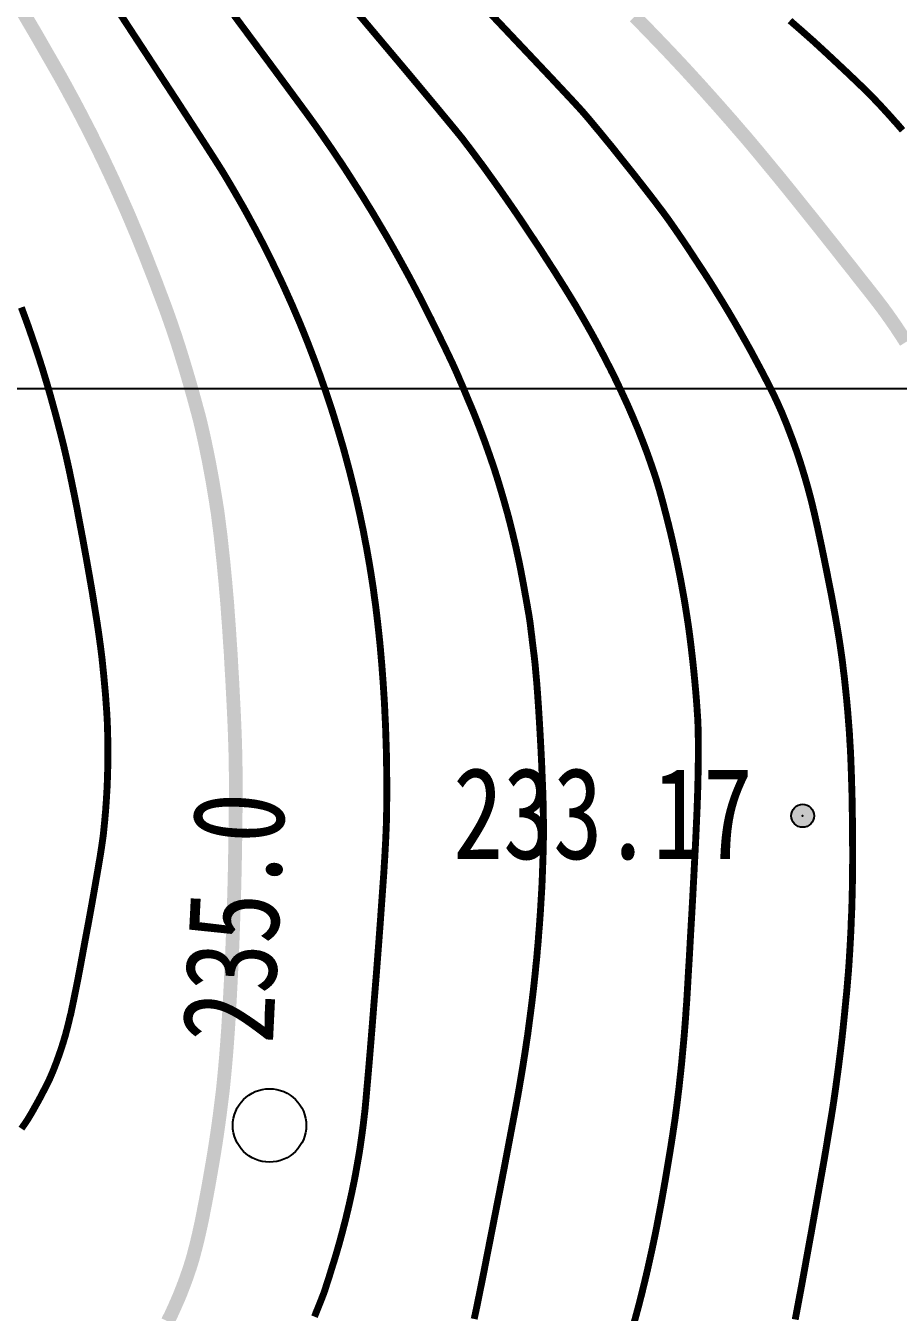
# Model space of a CAD drawing. Extents: x 36524600 to 36525730, y 2746759 to 2747713.
# Drawn here: x 36525111.59 to 36525121.1, y 2747461.41 to 2747475.43 of the extents above; entities that cross this region are included whole.
import ezdxf
from ezdxf.enums import TextEntityAlignment as Align

# ---------------------------------------------------------------- set-up
doc = ezdxf.new("R2010")
doc.units = 0
doc.header["$LTSCALE"] = 1000
doc.header["$MEASUREMENT"] = 0
for name, color, linetype in [('DGX', 251, 'Continuous'), ('GCD', 252, 'Continuous'), ('PP-DX-PT', 251, 'Continuous'), ('ZBTZ', 3, 'Continuous')]:
    doc.layers.add(name, color=color, linetype=linetype)
doc.styles.add('正等线体', font='宋体.shx', dxfattribs={"bigfont": '@@gbcbig.shx'})

# ---------------------------------------------------------------- blocks, each defined once
blk = doc.blocks.new('gc326')
blk.add_circle((0, 0), 0.8)
blk = doc.blocks.new('gc200')
h = blk.add_hatch(color=256)
edge = h.paths.add_edge_path()
edge.add_arc((0, 0), 0.25, 0, 360)
blk.add_circle((0, 0), 0.25)
blk = doc.blocks.new('dxt')
at = {"color": 253, "elevation": 205.975}
blk.add_lwpolyline([(36524871.752, 2747471.477), (36525147.251, 2747471.477), (36525147.251, 2747245.683), (36524871.752, 2747245.683)], close=True, dxfattribs=at)
at = {"layer": 'DGX', "color": 253, "linetype": 'Continuous', "flags": 128}
for points, const_width in [([(36525121.149, 2747474.289), (36525121.117, 2747474.326), (36525121.085, 2747474.363), (36525121.052, 2747474.399), (36525121.02, 2747474.436), (36525120.987, 2747474.472), (36525120.954, 2747474.508), (36525120.921, 2747474.544), (36525120.888, 2747474.58), (36525120.854, 2747474.615), (36525120.816, 2747474.655), (36525120.769, 2747474.702), (36525120.712, 2747474.758), (36525120.646, 2747474.821), (36525120.571, 2747474.893), (36525120.487, 2747474.972), (36525120.393, 2747475.06), (36525120.29, 2747475.156), (36525120.178, 2747475.259), (36525120.055, 2747475.368), (36525119.922, 2747475.484)], 0.075), ([(36525118.23, 2747475.529), (36525118.308, 2747475.45), (36525118.386, 2747475.37), (36525118.463, 2747475.29), (36525118.54, 2747475.21), (36525118.617, 2747475.129), (36525118.693, 2747475.048), (36525118.769, 2747474.967), (36525118.844, 2747474.885), (36525118.919, 2747474.803), (36525118.994, 2747474.72), (36525119.068, 2747474.637), (36525119.142, 2747474.554), (36525119.216, 2747474.47), (36525119.289, 2747474.387), (36525119.362, 2747474.302), (36525119.435, 2747474.218), (36525119.507, 2747474.133), (36525119.578, 2747474.048), (36525119.649, 2747473.962), (36525119.72, 2747473.876), (36525119.793, 2747473.788), (36525119.87, 2747473.693), (36525119.951, 2747473.593), (36525120.036, 2747473.487), (36525120.125, 2747473.376), (36525120.219, 2747473.259), (36525120.316, 2747473.136), (36525120.418, 2747473.008), (36525120.516, 2747472.883), (36525120.604, 2747472.773), (36525120.68, 2747472.675), (36525120.746, 2747472.592), (36525120.801, 2747472.522), (36525120.845, 2747472.466), (36525120.878, 2747472.423), (36525120.9, 2747472.394), (36525120.917, 2747472.372), (36525120.934, 2747472.35), (36525120.95, 2747472.327), (36525120.967, 2747472.305), (36525120.983, 2747472.282), (36525120.999, 2747472.259), (36525121.015, 2747472.237), (36525121.031, 2747472.214), (36525121.047, 2747472.191), (36525121.063, 2747472.168), (36525121.079, 2747472.145), (36525121.094, 2747472.122), (36525121.11, 2747472.098), (36525121.125, 2747472.075), (36525121.14, 2747472.052), (36525121.155, 2747472.028), (36525121.17, 2747472.005), (36525121.185, 2747471.981)], 0.15), ([(36525116.475, 2747475.754), (36525116.96, 2747475.241), (36525117.319, 2747474.861), (36525117.55, 2747474.614), (36525117.654, 2747474.501), (36525117.697, 2747474.451), (36525117.745, 2747474.395), (36525117.796, 2747474.333), (36525117.853, 2747474.265), (36525117.914, 2747474.19), (36525117.98, 2747474.11), (36525118.05, 2747474.022), (36525118.124, 2747473.929), (36525118.199, 2747473.836), (36525118.268, 2747473.748), (36525118.332, 2747473.666), (36525118.391, 2747473.59), (36525118.445, 2747473.52), (36525118.494, 2747473.455), (36525118.538, 2747473.397), (36525118.577, 2747473.344), (36525118.615, 2747473.291), (36525118.657, 2747473.231), (36525118.703, 2747473.164), (36525118.753, 2747473.091), (36525118.807, 2747473.011), (36525118.864, 2747472.924), (36525118.925, 2747472.831), (36525118.991, 2747472.731), (36525119.058, 2747472.627), (36525119.123, 2747472.522), (36525119.188, 2747472.417), (36525119.252, 2747472.311), (36525119.315, 2747472.204), (36525119.377, 2747472.096), (36525119.438, 2747471.988), (36525119.499, 2747471.879), (36525119.556, 2747471.772), (36525119.609, 2747471.673), (36525119.658, 2747471.579), (36525119.702, 2747471.493), (36525119.742, 2747471.413), (36525119.777, 2747471.339), (36525119.807, 2747471.272), (36525119.834, 2747471.212), (36525119.857, 2747471.155), (36525119.881, 2747471.097), (36525119.903, 2747471.04), (36525119.925, 2747470.982), (36525119.947, 2747470.924), (36525119.968, 2747470.866), (36525119.989, 2747470.807), (36525120.009, 2747470.749), (36525120.028, 2747470.69), (36525120.047, 2747470.631), (36525120.065, 2747470.572), (36525120.083, 2747470.513), (36525120.1, 2747470.453), (36525120.117, 2747470.394), (36525120.133, 2747470.334), (36525120.149, 2747470.274), (36525120.165, 2747470.209), (36525120.183, 2747470.135), (36525120.202, 2747470.051), (36525120.223, 2747469.958), (36525120.245, 2747469.855), (36525120.269, 2747469.743), (36525120.294, 2747469.621), (36525120.321, 2747469.489), (36525120.347, 2747469.357), (36525120.372, 2747469.232), (36525120.394, 2747469.114), (36525120.414, 2747469.004), (36525120.432, 2747468.901), (36525120.448, 2747468.806), (36525120.462, 2747468.718), (36525120.474, 2747468.638), (36525120.485, 2747468.561), (36525120.495, 2747468.485), (36525120.504, 2747468.408), (36525120.514, 2747468.331), (36525120.522, 2747468.254), (36525120.53, 2747468.177), (36525120.538, 2747468.1), (36525120.545, 2747468.023), (36525120.552, 2747467.946), (36525120.558, 2747467.869), (36525120.564, 2747467.792), (36525120.57, 2747467.715), (36525120.574, 2747467.638), (36525120.579, 2747467.56), (36525120.583, 2747467.483), (36525120.586, 2747467.406), (36525120.589, 2747467.327), (36525120.592, 2747467.246), (36525120.594, 2747467.162), (36525120.597, 2747467.075), (36525120.599, 2747466.985), (36525120.6, 2747466.893), (36525120.602, 2747466.798), (36525120.603, 2747466.701), (36525120.604, 2747466.604), (36525120.604, 2747466.513), (36525120.605, 2747466.428), (36525120.605, 2747466.347), (36525120.604, 2747466.272), (36525120.604, 2747466.203), (36525120.603, 2747466.139), (36525120.602, 2747466.08), (36525120.601, 2747466.024), (36525120.6, 2747465.968), (36525120.598, 2747465.911), (36525120.597, 2747465.855), (36525120.595, 2747465.799), (36525120.593, 2747465.743), (36525120.59, 2747465.687), (36525120.588, 2747465.631), (36525120.586, 2747465.575), (36525120.583, 2747465.519), (36525120.58, 2747465.462), (36525120.577, 2747465.406), (36525120.574, 2747465.35), (36525120.57, 2747465.294), (36525120.567, 2747465.238), (36525120.563, 2747465.182), (36525120.559, 2747465.123), (36525120.553, 2747465.056), (36525120.547, 2747464.983), (36525120.54, 2747464.902), (36525120.531, 2747464.815), (36525120.522, 2747464.721), (36525120.512, 2747464.619), (36525120.501, 2747464.511), (36525120.489, 2747464.399), (36525120.476, 2747464.288), (36525120.462, 2747464.176), (36525120.448, 2747464.065), (36525120.433, 2747463.954), (36525120.418, 2747463.843), (36525120.402, 2747463.731), (36525120.385, 2747463.62), (36525120.366, 2747463.502), (36525120.344, 2747463.371), (36525120.32, 2747463.225), (36525120.293, 2747463.065), (36525120.262, 2747462.891), (36525120.229, 2747462.704), (36525120.193, 2747462.502), (36525120.155, 2747462.287), (36525120.116, 2747462.075), (36525120.082, 2747461.885), (36525120.051, 2747461.715), (36525120.023, 2747461.566), (36525119.999, 2747461.438), (36525119.979, 2747461.332)], 0.075), ([(36525114.811, 2747476.043), (36525115.33, 2747475.424), (36525115.745, 2747474.931), (36525116.053, 2747474.562), (36525116.255, 2747474.318), (36525116.352, 2747474.199), (36525116.395, 2747474.142), (36525116.439, 2747474.085), (36525116.482, 2747474.027), (36525116.525, 2747473.969), (36525116.568, 2747473.912), (36525116.61, 2747473.854), (36525116.652, 2747473.795), (36525116.694, 2747473.737), (36525116.736, 2747473.678), (36525116.777, 2747473.62), (36525116.818, 2747473.561), (36525116.859, 2747473.502), (36525116.9, 2747473.443), (36525116.941, 2747473.383), (36525116.981, 2747473.324), (36525117.021, 2747473.264), (36525117.06, 2747473.205), (36525117.097, 2747473.149), (36525117.133, 2747473.096), (36525117.167, 2747473.044), (36525117.199, 2747472.996), (36525117.229, 2747472.949), (36525117.257, 2747472.905), (36525117.284, 2747472.864), (36525117.31, 2747472.823), (36525117.336, 2747472.783), (36525117.362, 2747472.743), (36525117.387, 2747472.702), (36525117.413, 2747472.661), (36525117.438, 2747472.621), (36525117.464, 2747472.58), (36525117.489, 2747472.539), (36525117.514, 2747472.499), (36525117.539, 2747472.458), (36525117.564, 2747472.417), (36525117.589, 2747472.376), (36525117.613, 2747472.334), (36525117.637, 2747472.293), (36525117.661, 2747472.252), (36525117.685, 2747472.21), (36525117.709, 2747472.168), (36525117.732, 2747472.127), (36525117.756, 2747472.085), (36525117.779, 2747472.043), (36525117.802, 2747472.001), (36525117.825, 2747471.959), (36525117.847, 2747471.916), (36525117.87, 2747471.874), (36525117.892, 2747471.832), (36525117.914, 2747471.789), (36525117.936, 2747471.746), (36525117.958, 2747471.704), (36525117.979, 2747471.661), (36525118.001, 2747471.618), (36525118.022, 2747471.575), (36525118.043, 2747471.532), (36525118.063, 2747471.488), (36525118.084, 2747471.445), (36525118.104, 2747471.402), (36525118.124, 2747471.358), (36525118.144, 2747471.315), (36525118.164, 2747471.271), (36525118.183, 2747471.227), (36525118.202, 2747471.183), (36525118.221, 2747471.139), (36525118.239, 2747471.095), (36525118.258, 2747471.051), (36525118.276, 2747471.007), (36525118.293, 2747470.962), (36525118.311, 2747470.918), (36525118.328, 2747470.873), (36525118.345, 2747470.828), (36525118.362, 2747470.783), (36525118.378, 2747470.739), (36525118.394, 2747470.693), (36525118.41, 2747470.648), (36525118.425, 2747470.603), (36525118.441, 2747470.558), (36525118.456, 2747470.512), (36525118.47, 2747470.467), (36525118.485, 2747470.418), (36525118.501, 2747470.364), (36525118.518, 2747470.303), (36525118.536, 2747470.237), (36525118.555, 2747470.164), (36525118.575, 2747470.086), (36525118.597, 2747470.001), (36525118.619, 2747469.911), (36525118.641, 2747469.818), (36525118.662, 2747469.724), (36525118.683, 2747469.63), (36525118.702, 2747469.537), (36525118.721, 2747469.443), (36525118.739, 2747469.348), (36525118.756, 2747469.254), (36525118.773, 2747469.159), (36525118.788, 2747469.065), (36525118.803, 2747468.97), (36525118.817, 2747468.875), (36525118.83, 2747468.78), (36525118.842, 2747468.684), (36525118.853, 2747468.589), (36525118.864, 2747468.493), (36525118.874, 2747468.398), (36525118.883, 2747468.305), (36525118.891, 2747468.218), (36525118.898, 2747468.138), (36525118.904, 2747468.063), (36525118.909, 2747467.994), (36525118.913, 2747467.931), (36525118.917, 2747467.874), (36525118.919, 2747467.823), (36525118.921, 2747467.772), (36525118.922, 2747467.715), (36525118.923, 2747467.652), (36525118.923, 2747467.583), (36525118.923, 2747467.508), (36525118.923, 2747467.427), (36525118.922, 2747467.34), (36525118.92, 2747467.247), (36525118.918, 2747467.142), (36525118.914, 2747467.019), (36525118.909, 2747466.879), (36525118.902, 2747466.72), (36525118.894, 2747466.544), (36525118.884, 2747466.35), (36525118.873, 2747466.138), (36525118.861, 2747465.908), (36525118.848, 2747465.68), (36525118.836, 2747465.474), (36525118.826, 2747465.29), (36525118.816, 2747465.127), (36525118.808, 2747464.986), (36525118.801, 2747464.867), (36525118.795, 2747464.77), (36525118.789, 2747464.694), (36525118.785, 2747464.629), (36525118.78, 2747464.564), (36525118.775, 2747464.5), (36525118.77, 2747464.435), (36525118.764, 2747464.37), (36525118.758, 2747464.305), (36525118.752, 2747464.24), (36525118.746, 2747464.176), (36525118.74, 2747464.111), (36525118.733, 2747464.046), (36525118.726, 2747463.982), (36525118.719, 2747463.917), (36525118.712, 2747463.853), (36525118.704, 2747463.788), (36525118.696, 2747463.723), (36525118.688, 2747463.659), (36525118.679, 2747463.59), (36525118.669, 2747463.513), (36525118.656, 2747463.428), (36525118.642, 2747463.334), (36525118.626, 2747463.231), (36525118.608, 2747463.121), (36525118.588, 2747463.001), (36525118.567, 2747462.874), (36525118.544, 2747462.743), (36525118.521, 2747462.613), (36525118.497, 2747462.485), (36525118.473, 2747462.359), (36525118.448, 2747462.234), (36525118.422, 2747462.111), (36525118.395, 2747461.989), (36525118.368, 2747461.868), (36525118.34, 2747461.749), (36525118.311, 2747461.63), (36525118.281, 2747461.511), (36525118.249, 2747461.392), (36525118.217, 2747461.274)], 0.075), ([(36525116.481, 2747461.338), (36525116.492, 2747461.389), (36525116.509, 2747461.467), (36525116.53, 2747461.572), (36525116.557, 2747461.704), (36525116.589, 2747461.863), (36525116.625, 2747462.049), (36525116.667, 2747462.262), (36525116.714, 2747462.502), (36525116.762, 2747462.746), (36525116.805, 2747462.968), (36525116.843, 2747463.168), (36525116.877, 2747463.347), (36525116.907, 2747463.505), (36525116.933, 2747463.642), (36525116.954, 2747463.757), (36525116.971, 2747463.851), (36525116.985, 2747463.935), (36525116.999, 2747464.018), (36525117.013, 2747464.102), (36525117.026, 2747464.185), (36525117.039, 2747464.269), (36525117.051, 2747464.352), (36525117.064, 2747464.436), (36525117.075, 2747464.52), (36525117.086, 2747464.604), (36525117.097, 2747464.688), (36525117.108, 2747464.772), (36525117.118, 2747464.856), (36525117.128, 2747464.94), (36525117.137, 2747465.024), (36525117.146, 2747465.108), (36525117.154, 2747465.192), (36525117.163, 2747465.276), (36525117.17, 2747465.361), (36525117.178, 2747465.445), (36525117.184, 2747465.529), (36525117.191, 2747465.614), (36525117.197, 2747465.698), (36525117.203, 2747465.782), (36525117.208, 2747465.867), (36525117.213, 2747465.951), (36525117.218, 2747466.036), (36525117.222, 2747466.12), (36525117.225, 2747466.205), (36525117.228, 2747466.289), (36525117.231, 2747466.374), (36525117.233, 2747466.458), (36525117.235, 2747466.543), (36525117.236, 2747466.633), (36525117.236, 2747466.733), (36525117.234, 2747466.844), (36525117.232, 2747466.965), (36525117.228, 2747467.097), (36525117.222, 2747467.239), (36525117.216, 2747467.392), (36525117.208, 2747467.556), (36525117.199, 2747467.72), (36525117.19, 2747467.872), (36525117.181, 2747468.015), (36525117.172, 2747468.146), (36525117.163, 2747468.267), (36525117.153, 2747468.378), (36525117.144, 2747468.478), (36525117.134, 2747468.567), (36525117.124, 2747468.646), (36525117.115, 2747468.717), (36525117.108, 2747468.779), (36525117.101, 2747468.832), (36525117.096, 2747468.876), (36525117.092, 2747468.911), (36525117.088, 2747468.937), (36525117.086, 2747468.954), (36525117.083, 2747468.971), (36525117.079, 2747468.998), (36525117.073, 2747469.033), (36525117.065, 2747469.077), (36525117.056, 2747469.13), (36525117.045, 2747469.191), (36525117.032, 2747469.262), (36525117.018, 2747469.341), (36525117.002, 2747469.425), (36525116.986, 2747469.509), (36525116.969, 2747469.593), (36525116.951, 2747469.676), (36525116.933, 2747469.759), (36525116.913, 2747469.842), (36525116.893, 2747469.925), (36525116.872, 2747470.008), (36525116.851, 2747470.091), (36525116.828, 2747470.173), (36525116.805, 2747470.255), (36525116.781, 2747470.337), (36525116.757, 2747470.418), (36525116.732, 2747470.5), (36525116.706, 2747470.581), (36525116.679, 2747470.662), (36525116.651, 2747470.743), (36525116.623, 2747470.823), (36525116.594, 2747470.904), (36525116.564, 2747470.984), (36525116.534, 2747471.063), (36525116.503, 2747471.143), (36525116.471, 2747471.222), (36525116.438, 2747471.301), (36525116.406, 2747471.376), (36525116.377, 2747471.446), (36525116.35, 2747471.51), (36525116.325, 2747471.567), (36525116.303, 2747471.619), (36525116.283, 2747471.664), (36525116.265, 2747471.704), (36525116.25, 2747471.737), (36525116.234, 2747471.771), (36525116.214, 2747471.813), (36525116.19, 2747471.863), (36525116.163, 2747471.92), (36525116.131, 2747471.985), (36525116.096, 2747472.058), (36525116.056, 2747472.138), (36525116.013, 2747472.226), (36525115.967, 2747472.317), (36525115.921, 2747472.409), (36525115.874, 2747472.5), (36525115.827, 2747472.59), (36525115.779, 2747472.681), (36525115.73, 2747472.771), (36525115.681, 2747472.86), (36525115.631, 2747472.95), (36525115.581, 2747473.039), (36525115.53, 2747473.128), (36525115.478, 2747473.216), (36525115.426, 2747473.304), (36525115.374, 2747473.392), (36525115.32, 2747473.479), (36525115.267, 2747473.566), (36525115.212, 2747473.653), (36525115.157, 2747473.739), (36525115.102, 2747473.825), (36525115.046, 2747473.911), (36525114.989, 2747473.996), (36525114.932, 2747474.081), (36525114.874, 2747474.165), (36525114.816, 2747474.249), (36525114.757, 2747474.333), (36525114.657, 2747474.471), (36525114.475, 2747474.718), (36525114.211, 2747475.075), (36525113.865, 2747475.541)], 0.075), ([(36525114.741, 2747461.363), (36525114.764, 2747461.421), (36525114.785, 2747461.472), (36525114.802, 2747461.515), (36525114.817, 2747461.552), (36525114.828, 2747461.582), (36525114.837, 2747461.604), (36525114.843, 2747461.62), (36525114.846, 2747461.628), (36525114.849, 2747461.637), (36525114.855, 2747461.653), (36525114.862, 2747461.677), (36525114.872, 2747461.709), (36525114.885, 2747461.748), (36525114.9, 2747461.795), (36525114.917, 2747461.85), (36525114.936, 2747461.912), (36525114.957, 2747461.978), (36525114.977, 2747462.044), (36525114.996, 2747462.11), (36525115.015, 2747462.176), (36525115.033, 2747462.243), (36525115.051, 2747462.309), (36525115.068, 2747462.376), (36525115.085, 2747462.443), (36525115.101, 2747462.51), (36525115.117, 2747462.578), (36525115.132, 2747462.645), (36525115.147, 2747462.712), (36525115.161, 2747462.78), (36525115.175, 2747462.848), (36525115.188, 2747462.915), (36525115.2, 2747462.983), (36525115.212, 2747463.051), (36525115.224, 2747463.119), (36525115.235, 2747463.187), (36525115.245, 2747463.256), (36525115.255, 2747463.324), (36525115.264, 2747463.392), (36525115.273, 2747463.461), (36525115.281, 2747463.529), (36525115.291, 2747463.614), (36525115.302, 2747463.731), (36525115.315, 2747463.88), (36525115.331, 2747464.061), (36525115.349, 2747464.274), (36525115.369, 2747464.52), (36525115.391, 2747464.798), (36525115.416, 2747465.107), (36525115.44, 2747465.419), (36525115.461, 2747465.701), (36525115.479, 2747465.954), (36525115.495, 2747466.178), (36525115.507, 2747466.373), (36525115.516, 2747466.539), (36525115.522, 2747466.676), (36525115.526, 2747466.783), (36525115.527, 2747466.876), (36525115.528, 2747466.969), (36525115.529, 2747467.062), (36525115.529, 2747467.155), (36525115.528, 2747467.248), (36525115.527, 2747467.341), (36525115.526, 2747467.434), (36525115.524, 2747467.526), (36525115.521, 2747467.619), (36525115.518, 2747467.712), (36525115.515, 2747467.805), (36525115.51, 2747467.899), (36525115.506, 2747467.992), (36525115.501, 2747468.085), (36525115.495, 2747468.178), (36525115.489, 2747468.272), (36525115.482, 2747468.365), (36525115.475, 2747468.458), (36525115.467, 2747468.551), (36525115.459, 2747468.643), (36525115.45, 2747468.736), (36525115.44, 2747468.828), (36525115.43, 2747468.92), (36525115.419, 2747469.012), (36525115.408, 2747469.103), (36525115.395, 2747469.195), (36525115.383, 2747469.287), (36525115.369, 2747469.378), (36525115.355, 2747469.469), (36525115.34, 2747469.56), (36525115.324, 2747469.651), (36525115.308, 2747469.742), (36525115.29, 2747469.833), (36525115.273, 2747469.924), (36525115.254, 2747470.014), (36525115.235, 2747470.105), (36525115.215, 2747470.195), (36525115.195, 2747470.285), (36525115.173, 2747470.375), (36525115.151, 2747470.464), (36525115.129, 2747470.554), (36525115.105, 2747470.643), (36525115.081, 2747470.733), (36525115.057, 2747470.822), (36525115.031, 2747470.91), (36525115.005, 2747470.999), (36525114.978, 2747471.087), (36525114.951, 2747471.176), (36525114.923, 2747471.264), (36525114.894, 2747471.351), (36525114.865, 2747471.439), (36525114.834, 2747471.526), (36525114.804, 2747471.613), (36525114.772, 2747471.7), (36525114.74, 2747471.787), (36525114.707, 2747471.873), (36525114.674, 2747471.959), (36525114.64, 2747472.045), (36525114.605, 2747472.131), (36525114.57, 2747472.216), (36525114.533, 2747472.301), (36525114.497, 2747472.386), (36525114.459, 2747472.47), (36525114.421, 2747472.555), (36525114.383, 2747472.638), (36525114.343, 2747472.722), (36525114.303, 2747472.805), (36525114.263, 2747472.888), (36525114.222, 2747472.971), (36525114.18, 2747473.053), (36525114.137, 2747473.135), (36525114.094, 2747473.217), (36525114.05, 2747473.298), (36525114.006, 2747473.379), (36525113.961, 2747473.46), (36525113.915, 2747473.54), (36525113.869, 2747473.62), (36525113.822, 2747473.7), (36525113.775, 2747473.779), (36525113.727, 2747473.858), (36525113.64, 2747473.995), (36525113.477, 2747474.248), (36525113.237, 2747474.618), (36525112.92, 2747475.103), (36525112.526, 2747475.705)], 0.075), ([(36525111.564, 2747475.578), (36525111.634, 2747475.458), (36525111.7, 2747475.346), (36525111.761, 2747475.24), (36525111.818, 2747475.14), (36525111.871, 2747475.048), (36525111.92, 2747474.962), (36525111.965, 2747474.884), (36525112.005, 2747474.812), (36525112.043, 2747474.743), (36525112.08, 2747474.674), (36525112.118, 2747474.605), (36525112.154, 2747474.536), (36525112.191, 2747474.466), (36525112.227, 2747474.396), (36525112.263, 2747474.327), (36525112.299, 2747474.257), (36525112.334, 2747474.186), (36525112.369, 2747474.116), (36525112.403, 2747474.046), (36525112.438, 2747473.975), (36525112.471, 2747473.904), (36525112.505, 2747473.833), (36525112.538, 2747473.762), (36525112.571, 2747473.691), (36525112.603, 2747473.619), (36525112.635, 2747473.548), (36525112.667, 2747473.476), (36525112.699, 2747473.404), (36525112.73, 2747473.332), (36525112.76, 2747473.26), (36525112.791, 2747473.187), (36525112.821, 2747473.115), (36525112.851, 2747473.041), (36525112.882, 2747472.964), (36525112.914, 2747472.884), (36525112.946, 2747472.801), (36525112.98, 2747472.715), (36525113.014, 2747472.627), (36525113.048, 2747472.535), (36525113.084, 2747472.441), (36525113.12, 2747472.345), (36525113.155, 2747472.247), (36525113.189, 2747472.149), (36525113.223, 2747472.049), (36525113.256, 2747471.948), (36525113.288, 2747471.846), (36525113.32, 2747471.742), (36525113.351, 2747471.638), (36525113.381, 2747471.536), (36525113.408, 2747471.44), (36525113.433, 2747471.351), (36525113.455, 2747471.269), (36525113.476, 2747471.193), (36525113.494, 2747471.123), (36525113.509, 2747471.06), (36525113.522, 2747471.003), (36525113.534, 2747470.95), (36525113.546, 2747470.896), (36525113.557, 2747470.842), (36525113.568, 2747470.789), (36525113.579, 2747470.735), (36525113.59, 2747470.681), (36525113.6, 2747470.627), (36525113.61, 2747470.573), (36525113.62, 2747470.519), (36525113.63, 2747470.465), (36525113.639, 2747470.411), (36525113.648, 2747470.357), (36525113.657, 2747470.303), (36525113.666, 2747470.249), (36525113.674, 2747470.195), (36525113.683, 2747470.141), (36525113.691, 2747470.083), (36525113.699, 2747470.018), (36525113.708, 2747469.947), (36525113.718, 2747469.869), (36525113.727, 2747469.784), (36525113.737, 2747469.692), (36525113.748, 2747469.593), (36525113.758, 2747469.487), (36525113.769, 2747469.375), (36525113.779, 2747469.258), (36525113.79, 2747469.135), (36525113.799, 2747469.007), (36525113.809, 2747468.874), (36525113.818, 2747468.735), (36525113.828, 2747468.591), (36525113.836, 2747468.441), (36525113.845, 2747468.293), (36525113.852, 2747468.153), (36525113.859, 2747468.021), (36525113.865, 2747467.897), (36525113.87, 2747467.781), (36525113.874, 2747467.674), (36525113.877, 2747467.574), (36525113.88, 2747467.483), (36525113.881, 2747467.39), (36525113.883, 2747467.286), (36525113.883, 2747467.171), (36525113.883, 2747467.046), (36525113.882, 2747466.909), (36525113.881, 2747466.762), (36525113.879, 2747466.603), (36525113.876, 2747466.434), (36525113.873, 2747466.259), (36525113.869, 2747466.082), (36525113.864, 2747465.905), (36525113.858, 2747465.726), (36525113.852, 2747465.546), (36525113.845, 2747465.365), (36525113.837, 2747465.184), (36525113.828, 2747465.001), (36525113.819, 2747464.822), (36525113.809, 2747464.651), (36525113.799, 2747464.49), (36525113.788, 2747464.338), (36525113.777, 2747464.195), (36525113.765, 2747464.061), (36525113.753, 2747463.936), (36525113.741, 2747463.819), (36525113.727, 2747463.707), (36525113.713, 2747463.595), (36525113.698, 2747463.483), (36525113.682, 2747463.37), (36525113.665, 2747463.256), (36525113.647, 2747463.143), (36525113.628, 2747463.029), (36525113.608, 2747462.915), (36525113.589, 2747462.805), (36525113.57, 2747462.702), (36525113.552, 2747462.607), (36525113.535, 2747462.521), (36525113.52, 2747462.442), (36525113.505, 2747462.371), (36525113.491, 2747462.308), (36525113.479, 2747462.252), (36525113.467, 2747462.203), (36525113.456, 2747462.156), (36525113.445, 2747462.113), (36525113.434, 2747462.073), (36525113.425, 2747462.037), (36525113.416, 2747462.004), (36525113.407, 2747461.973), (36525113.399, 2747461.947), (36525113.391, 2747461.922), (36525113.383, 2747461.896), (36525113.374, 2747461.871), (36525113.366, 2747461.846), (36525113.357, 2747461.822), (36525113.349, 2747461.797), (36525113.34, 2747461.772), (36525113.331, 2747461.747), (36525113.322, 2747461.722), (36525113.312, 2747461.698), (36525113.303, 2747461.673), (36525113.293, 2747461.649), (36525113.284, 2747461.624), (36525113.274, 2747461.6), (36525113.264, 2747461.575), (36525113.253, 2747461.551), (36525113.243, 2747461.527), (36525113.232, 2747461.503), (36525113.222, 2747461.479), (36525113.211, 2747461.455), (36525113.2, 2747461.431), (36525113.189, 2747461.407), (36525113.178, 2747461.383), (36525113.166, 2747461.359), (36525113.154, 2747461.336), (36525113.143, 2747461.312)], 0.15), ([(36525111.548, 2747463.411), (36525111.566, 2747463.438), (36525111.583, 2747463.462), (36525111.597, 2747463.483), (36525111.612, 2747463.505), (36525111.627, 2747463.53), (36525111.644, 2747463.558), (36525111.662, 2747463.588), (36525111.681, 2747463.622), (36525111.701, 2747463.658), (36525111.723, 2747463.697), (36525111.746, 2747463.739), (36525111.768, 2747463.781), (36525111.789, 2747463.821), (36525111.808, 2747463.858), (36525111.825, 2747463.892), (36525111.841, 2747463.924), (36525111.855, 2747463.953), (36525111.867, 2747463.98), (36525111.877, 2747464.004), (36525111.887, 2747464.026), (36525111.896, 2747464.049), (36525111.905, 2747464.072), (36525111.914, 2747464.095), (36525111.923, 2747464.118), (36525111.932, 2747464.141), (36525111.94, 2747464.165), (36525111.949, 2747464.188), (36525111.957, 2747464.211), (36525111.965, 2747464.235), (36525111.973, 2747464.258), (36525111.981, 2747464.282), (36525111.989, 2747464.305), (36525111.996, 2747464.329), (36525112.004, 2747464.352), (36525112.011, 2747464.376), (36525112.018, 2747464.401), (36525112.027, 2747464.429), (36525112.035, 2747464.461), (36525112.044, 2747464.495), (36525112.054, 2747464.533), (36525112.064, 2747464.573), (36525112.074, 2747464.617), (36525112.086, 2747464.663), (36525112.098, 2747464.721), (36525112.114, 2747464.796), (36525112.133, 2747464.891), (36525112.156, 2747465.003), (36525112.181, 2747465.134), (36525112.209, 2747465.284), (36525112.24, 2747465.452), (36525112.275, 2747465.638), (36525112.309, 2747465.824), (36525112.339, 2747465.993), (36525112.365, 2747466.143), (36525112.388, 2747466.275), (36525112.407, 2747466.388), (36525112.422, 2747466.484), (36525112.433, 2747466.561), (36525112.441, 2747466.621), (36525112.446, 2747466.671), (36525112.451, 2747466.721), (36525112.456, 2747466.771), (36525112.46, 2747466.822), (36525112.465, 2747466.872), (36525112.468, 2747466.922), (36525112.472, 2747466.973), (36525112.475, 2747467.023), (36525112.478, 2747467.074), (36525112.481, 2747467.124), (36525112.483, 2747467.174), (36525112.485, 2747467.225), (36525112.486, 2747467.275), (36525112.488, 2747467.326), (36525112.489, 2747467.376), (36525112.489, 2747467.427), (36525112.49, 2747467.477), (36525112.49, 2747467.528), (36525112.489, 2747467.578), (36525112.489, 2747467.629), (36525112.488, 2747467.679), (36525112.487, 2747467.73), (36525112.485, 2747467.78), (36525112.484, 2747467.831), (36525112.481, 2747467.884), (36525112.478, 2747467.944), (36525112.473, 2747468.011), (36525112.468, 2747468.083), (36525112.462, 2747468.162), (36525112.454, 2747468.247), (36525112.446, 2747468.338), (36525112.436, 2747468.435), (36525112.425, 2747468.542), (36525112.41, 2747468.661), (36525112.392, 2747468.792), (36525112.371, 2747468.935), (36525112.346, 2747469.09), (36525112.319, 2747469.258), (36525112.288, 2747469.437), (36525112.254, 2747469.629), (36525112.219, 2747469.821), (36525112.185, 2747470), (36525112.154, 2747470.166), (36525112.123, 2747470.321), (36525112.094, 2747470.462), (36525112.067, 2747470.592), (36525112.041, 2747470.709), (36525112.017, 2747470.813), (36525111.993, 2747470.912), (36525111.968, 2747471.01), (36525111.943, 2747471.107), (36525111.917, 2747471.205), (36525111.89, 2747471.302), (36525111.863, 2747471.4), (36525111.835, 2747471.497), (36525111.806, 2747471.594), (36525111.777, 2747471.69), (36525111.746, 2747471.787), (36525111.715, 2747471.883), (36525111.683, 2747471.978), (36525111.65, 2747472.074), (36525111.617, 2747472.169), (36525111.582, 2747472.264), (36525111.547, 2747472.359)], 0.075)]:
    blk.add_lwpolyline(points, dxfattribs=dict(at, const_width=const_width))
at = {"layer": 'PP-DX-PT', "color": 253, "linetype": 'Continuous'}
blk.add_point((36525120.06, 2747466.82, 233.17), dxfattribs=at)
at = {"layer": 'PP-DX-PT', "color": 253}
blk.add_point((36525120.06, 2747466.82, 233.17), dxfattribs=at)
at = {"layer": 'GCD', "color": 253, "linetype": 'Continuous'}
ref = blk.add_blockref('gc200', (36525120.06, 2747466.82, 233.17), dxfattribs=dict(at, xscale=0.5, yscale=0.5, zscale=0.5))
ref.add_attrib('height', '233.17', dxfattribs={"linetype": 'Continuous', "height": 1, "style": '正等线体', "width": 0.8}).set_placement((36525116.251, 2747466.849, 233.17), align=Align.MIDDLE_LEFT)
at = {"layer": 'ZBTZ', "color": 253, "linetype": 'Continuous', "xscale": 0.5, "yscale": 0.5}
blk.add_blockref('gc326', (36525114.251, 2747463.446, 255.547), dxfattribs=at)
at = {"layer": 'DGX', "color": 253, "linetype": 'Continuous', "style": '正等线体', "width": 0.8}
blk.add_text('235.0', height=1, rotation=87.1656, dxfattribs=at).set_placement((36525113.863, 2747465.712, 235), align=Align.MIDDLE)

msp = doc.modelspace()

# ---------------------------------------------------------------- block references
msp.add_blockref('dxt', (0, 0))

doc.saveas('drawing.dxf')
